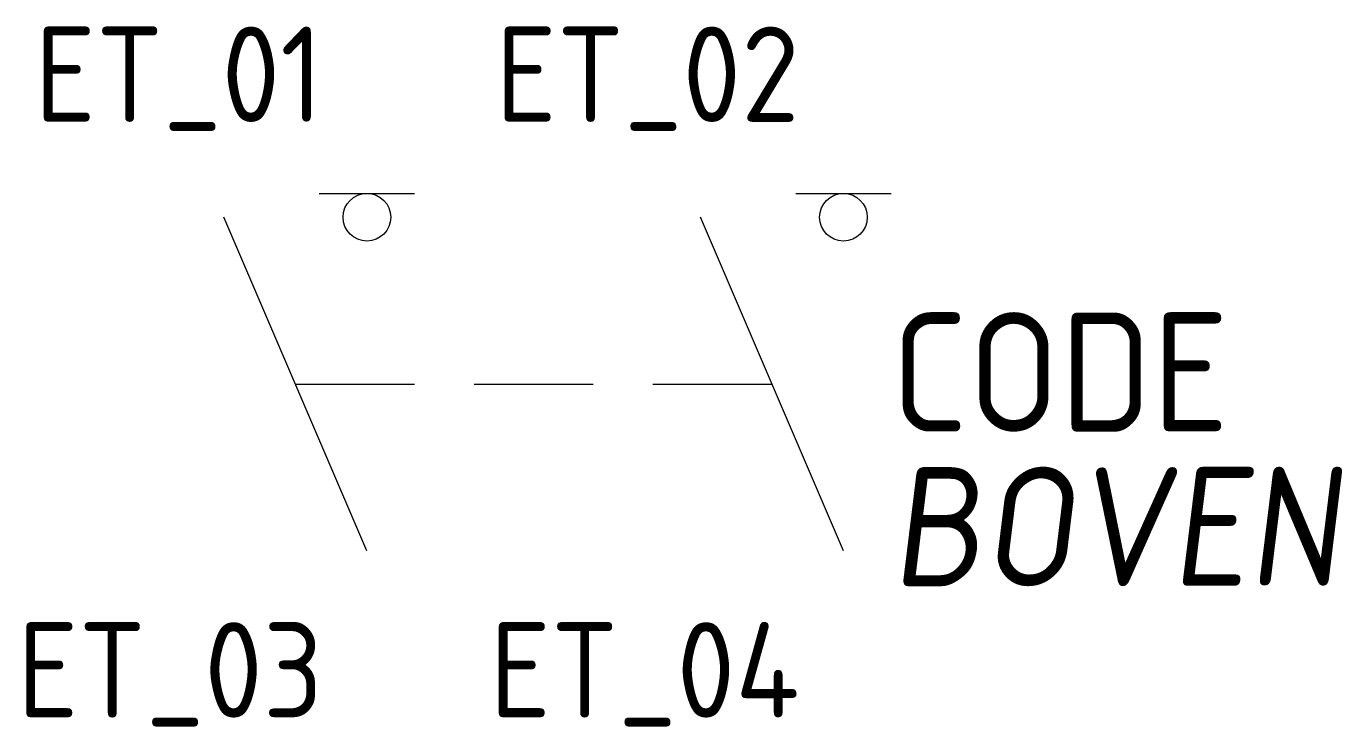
# Model space of a CAD drawing. Extents: x 1432.9 to 1460.5, y 4112.6 to 4127.2.
import ezdxf
from ezdxf.enums import TextEntityAlignment as Align

# ---------------------------------------------------------------- set-up
doc = ezdxf.new("R2010")
doc.units = 0
doc.header["$LTSCALE"] = 10
doc.header["$MEASUREMENT"] = 0
doc.linetypes.add('DASHED2', pattern=[0.375, 0.25, -0.125])
doc.layers.get('0').update_dxf_attribs({"linetype": 'CONTINUOUS'})
for name, color, linetype in [('254', 7, 'CONTINUOUS'), ('TKST2', 1, 'CONTINUOUS'), ('TKST3', 3, 'CONTINUOUS')]:
    doc.layers.add(name, color=color, linetype=linetype)
doc.styles.get("Standard").update_dxf_attribs({"font": 'iso8.shx'})

msp = doc.modelspace()

# ---------------------------------------------------------------- linework, layer by layer
for points in [[(1438.999, 4123.743), (1440.999, 4123.743)], [(1448.999, 4123.743), (1450.999, 4123.743)], [(1439.999, 4116.243), (1436.999, 4123.243)], [(1449.999, 4116.243), (1446.999, 4123.243)]]:
    msp.add_lwpolyline(points)
at = {"linetype": 'DASHED2'}
msp.add_lwpolyline([(1438.499, 4119.743), (1448.499, 4119.743)], dxfattribs=at)
for centre in [(1439.999, 4123.243), (1449.999, 4123.243)]:
    msp.add_circle(centre, 0.5)

# ---------------------------------------------------------------- texts
at = {"layer": '254', "oblique": 7}
msp.add_attdef('BOVEN', (1451, 4115.5), '-', height=2.5, dxfattribs=at)
at = {"layer": 'TKST2'}
for tag, p in [('ET_01', (1439.079, 4125.243)), ('ET_02', (1449.079, 4125.243))]:
    msp.add_attdef(tag, text='', height=2, dxfattribs=at).set_placement(p, align=Align.RIGHT)
for tag, p in [('ET_03', (1439.079, 4114.743)), ('ET_04', (1449.079, 4114.743))]:
    msp.add_attdef(tag, text='', height=2, dxfattribs=at).set_placement(p, align=Align.TOP_RIGHT)
at = {"layer": 'TKST3'}
msp.add_attdef('CODE', (1450.999, 4118.743), '-Q', height=2.5, dxfattribs=at)

doc.saveas('drawing.dxf')
